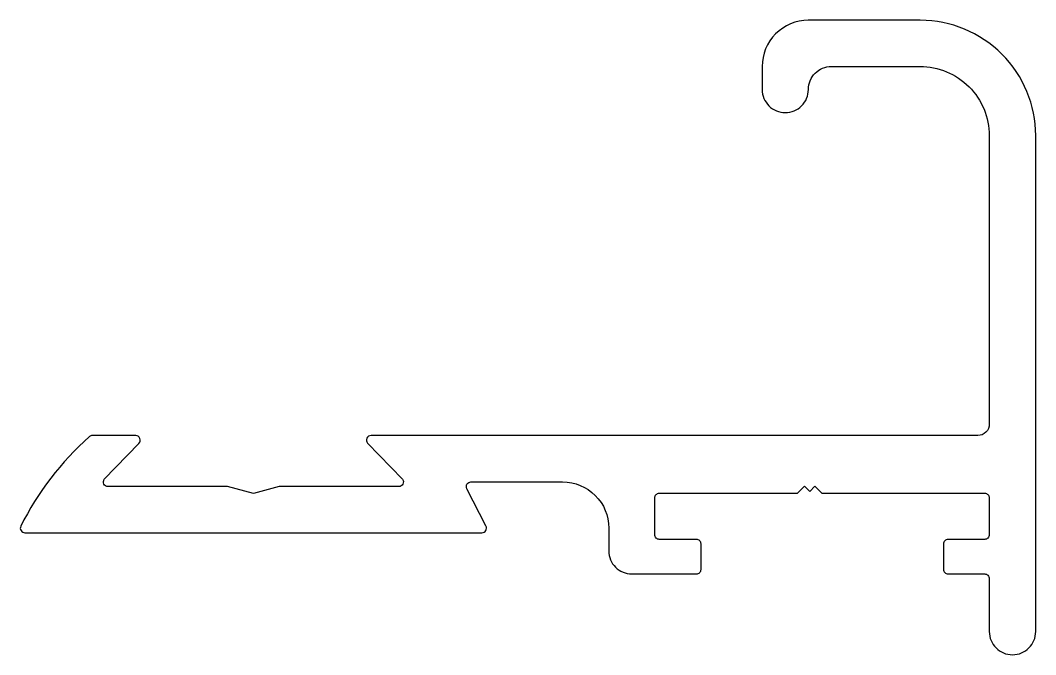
# Model space of a CAD drawing. Extents: x 475.6 to 519.6, y 705.5 to 733.
import ezdxf

# ---------------------------------------------------------------- set-up
doc = ezdxf.new("R2010")
doc.units = 0
doc.layers.get('0').update_dxf_attribs({"linetype": 'CONTINUOUS'})

msp = doc.modelspace()

# ---------------------------------------------------------------- linework, layer by layer
msp.add_lwpolyline([(517.435, 712.501, -0.414214), (517.635, 712.301), (517.635, 710.701, -0.414214), (517.435, 710.501), (515.846, 710.501, 0.414214), (515.646, 710.301), (515.646, 709.201, 0.414214), (515.846, 709.001), (517.435, 709.001, -0.414214), (517.635, 708.801), (517.635, 706.501, 0.414214), (518.635, 705.501), (518.646, 705.501, 0.414214), (519.646, 706.501), (519.646, 728.001, 0.414214), (514.646, 733.001), (509.792, 733.001, 0.414214), (507.792, 731.001), (507.792, 730.001, 0.414214), (508.792, 729.001), (508.797, 729.001, 0.414214), (509.797, 730.001, -0.414214), (510.797, 731.001), (514.635, 731.001, -0.414214), (517.635, 728.001), (517.635, 715.501, -0.414214), (517.135, 715.001), (501.046, 715.001), (490.846, 715.001, 0.634063), (490.691, 714.674), (492.208, 713.107, -0.612111), (492.046, 712.79), (486.865, 712.79), (485.746, 712.49), (484.626, 712.79), (479.446, 712.79, -0.612111), (479.284, 713.107), (480.788, 714.662, 0.662249), (480.645, 715.001), (478.767, 715.001, 0.17949), (478.637, 714.953, 0.094277), (475.662, 711.07, 0.541249), (475.846, 710.79), (495.647, 710.79, 0.560433), (495.825, 711.081), (495, 712.695, -0.571863), (495.174, 712.992), (499.146, 712.992, -0.414214), (501.146, 710.992), (501.146, 710.001, 0.414214), (502.146, 709.001), (504.946, 709.001, 0.414214), (505.146, 709.201), (505.146, 710.301, 0.414214), (504.946, 710.501), (503.335, 710.501, -0.414214), (503.135, 710.701), (503.135, 712.301, -0.414214), (503.335, 712.501), (509.331, 712.501), (509.631, 712.801), (509.856, 712.576), (510.081, 712.801), (510.381, 712.501)], format="xyb", close=True)

doc.saveas('drawing.dxf')
